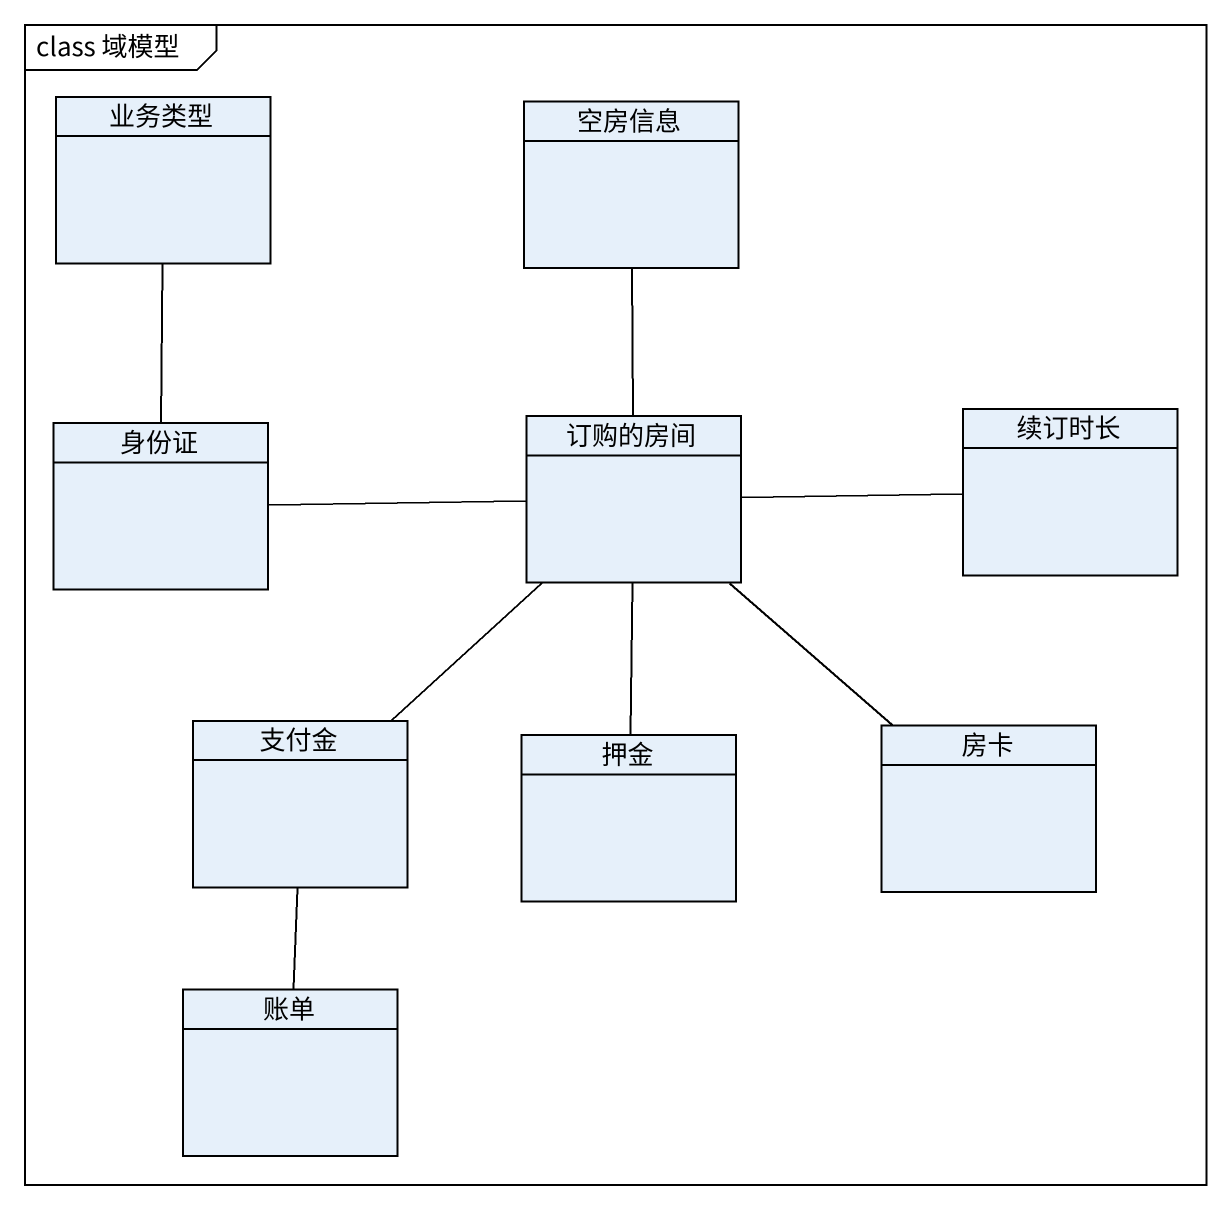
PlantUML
@startuml
mainframe class 域模型
hide circle
hide empty members
class 业务类型
class 空房信息
class 身份证
class 订购的房间
class 续订时长
class 支付金
class 押金
class 房卡
class 账单
空房信息 -- 订购的房间
身份证 -up- 业务类型
身份证 -right- 订购的房间
订购的房间 -right- 续订时长
订购的房间 -- 支付金
订购的房间 -- 押金
订购的房间 -- 房卡
支付金 -- 账单
@enduml
